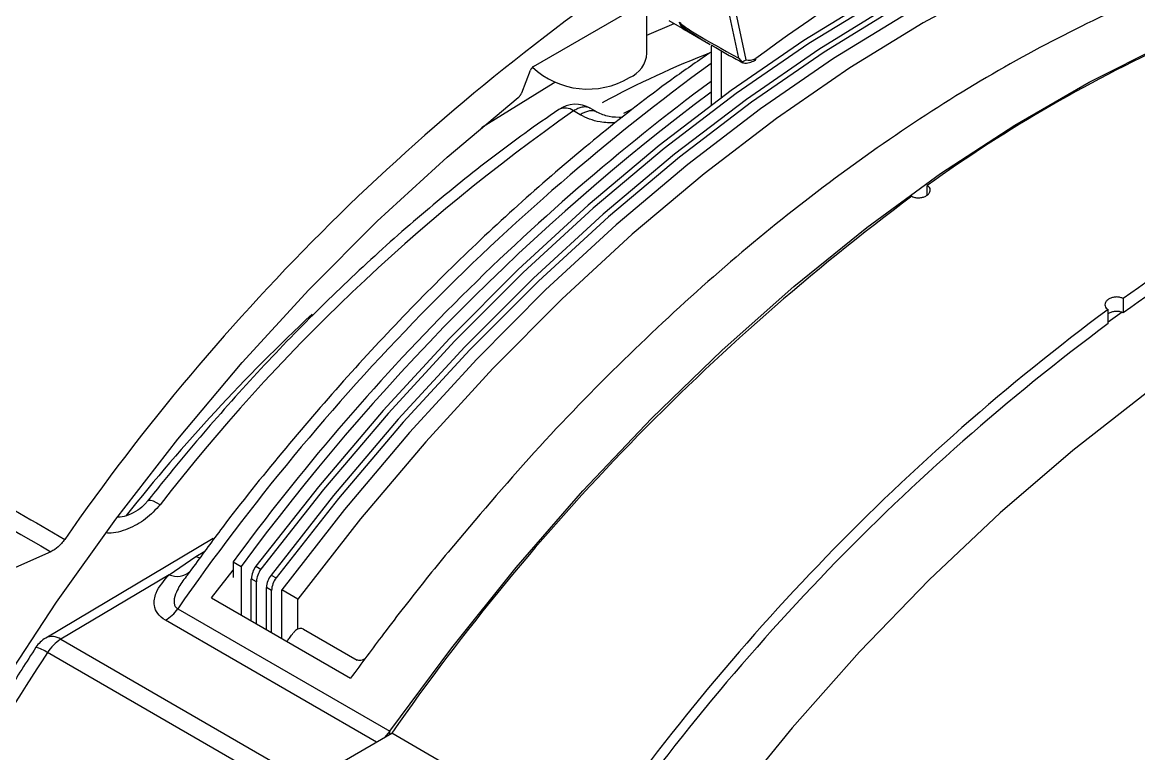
# Model space of a CAD drawing. Extents: x 17.3 to 113.1, y 4.8 to 84.5.
# Drawn here: x 25.113 to 27.448, y 67.448 to 68.977 of the extents above; entities that cross this region are included whole.
import ezdxf

# ---------------------------------------------------------------- set-up
doc = ezdxf.new("R2010")
doc.units = 0
doc.header["$MEASUREMENT"] = 0
doc.layers.add('OBJECT', color=7, linetype='CONTINUOUS')

msp = doc.modelspace()

# ---------------------------------------------------------------- linework, layer by layer
at = {"layer": 'OBJECT'}
for p, q in [((26.6124, 68.9022), (26.5674, 69.1096)), ((26.5839, 69.0971), (26.6269, 68.8993)), ((26.1823, 68.885), (26.4438, 69.036)), ((26.4199, 68.9129), (26.4199, 69.0222)), ((26.4655, 68.9813), (26.4986, 68.9622)), ((26.4199, 68.9503), (26.4766, 68.9749)), ((26.4986, 68.9622), (26.552, 68.9313)), ((26.554, 68.9283), (26.554, 68.8036)), ((26.5752, 68.9182), (26.5752, 68.8193)), ((26.6187, 68.8948), (26.62, 68.8935)), ((26.1579, 68.8302), (26.1762, 68.8774)), ((26.3157, 68.7894), (26.301, 68.7979)), ((26.3713, 68.7877), (26.3895, 68.7968)), ((26.2803, 68.784), (26.2664, 68.7921)), ((27.0061, 68.6159), (27.0061, 68.6364)), ((27.4162, 68.3996), (27.4162, 68.37)), ((27.3844, 68.3472), (27.3844, 68.3769)), ((27.3845, 68.3511), (27.4137, 68.3718)), ((25.5122, 67.8978), (25.1625, 67.6892)), ((25.1726, 67.8701), (25.054, 67.8173)), ((25.4765, 67.8598), (25.4949, 67.8709)), ((25.4203, 67.822), (25.4765, 67.8598)), ((25.4715, 67.8392), (25.4582, 67.8213)), ((25.5541, 67.8488), (25.5711, 67.839)), ((25.5541, 67.8488), (25.5541, 67.8164)), ((25.5711, 67.839), (25.5711, 67.7377)), ((25.602, 67.8396), (25.6125, 67.8335)), ((25.4203, 67.822), (25.1937, 67.6869)), ((25.5089, 67.7736), (25.5541, 67.8316)), ((25.6028, 67.8074), (25.5923, 67.8135)), ((25.5923, 67.7255), (25.5923, 67.8135)), ((25.6337, 67.8213), (25.6443, 67.8152)), ((25.6028, 67.7194), (25.6028, 67.8074)), ((25.6346, 67.7891), (25.624, 67.7952)), ((25.624, 67.7071), (25.624, 67.7952)), ((25.6897, 67.7705), (25.6558, 67.7901)), ((25.6558, 67.6888), (25.6558, 67.7901)), ((25.5089, 67.7736), (25.8, 67.6055)), ((25.6346, 67.7011), (25.6346, 67.7891)), ((25.6897, 67.7081), (25.6897, 67.7705)), ((25.4383, 67.7508), (25.8821, 67.4946)), ((25.854, 67.4718), (25.4128, 67.7266)), ((25.7013, 67.7084), (25.814, 67.6435)), ((25.1937, 67.6869), (25.7101, 67.3887)), ((25.6721, 67.3668), (25.1658, 67.6591)), ((25.6573, 67.3583), (25.8859, 67.4902)), ((25.8821, 67.4946), (25.8707, 67.4815)), ((25.8819, 67.4879), (25.8821, 67.4946)), ((26.296, 67.2535), (25.8859, 67.4902))]:
    msp.add_line(p, q, dxfattribs=at)
at = {"layer": 'OBJECT', "flags": 128}
for points in [[(28.1989, 69.3388), (28.0684, 69.3545), (27.933, 69.3576), (27.7935, 69.3482), (27.6503, 69.3261), (27.504, 69.2917), (27.3553, 69.2449), (27.2047, 69.186), (27.0529, 69.1152), (26.9004, 69.0328), (26.748, 68.9392), (26.5962, 68.8347), (26.4456, 68.7197), (26.2969, 68.5948), (26.1506, 68.4604), (26.0074, 68.3171), (25.8679, 68.1654), (25.7325, 68.006), (25.602, 67.8396)], [(28.2095, 69.3327), (28.0789, 69.3484), (27.9436, 69.3515), (27.804, 69.3421), (27.6608, 69.3201), (27.5146, 69.2856), (27.3658, 69.2388), (27.2153, 69.1799), (27.0634, 69.1091), (26.911, 69.0268), (26.7585, 68.9331), (26.6067, 68.8286), (26.4561, 68.7136), (26.3074, 68.5887), (26.1611, 68.4543), (26.0179, 68.311), (25.8784, 68.1593), (25.7431, 68), (25.6125, 67.8335)], [(28.2307, 69.3205), (28.1001, 69.3362), (27.9648, 69.3393), (27.8252, 69.3298), (27.682, 69.3078), (27.5358, 69.2733), (27.3871, 69.2266), (27.2365, 69.1677), (27.0846, 69.0969), (26.9322, 69.0145), (26.7797, 68.9209), (26.6279, 68.8164), (26.4773, 68.7014), (26.3286, 68.5765), (26.1824, 68.4421), (26.0392, 68.2987), (25.8996, 68.1471), (25.7643, 67.9877), (25.6337, 67.8213)], [(28.2412, 69.3144), (28.1106, 69.3301), (27.9753, 69.3332), (27.8358, 69.3237), (27.6926, 69.3017), (27.5463, 69.2673), (27.3976, 69.2205), (27.247, 69.1616), (27.0952, 69.0908), (26.9427, 69.0084), (26.7903, 68.9148), (26.6385, 68.8103), (26.4879, 68.6953), (26.3392, 68.5704), (26.1929, 68.436), (26.0497, 68.2927), (25.9101, 68.141), (25.7748, 67.9816), (25.6443, 67.8152)], [(28.2721, 69.3004), (28.1408, 69.3172), (28.0046, 69.3211), (27.8641, 69.3123), (27.7199, 69.2907), (27.5725, 69.2564), (27.4226, 69.2096), (27.2708, 69.1504), (27.1177, 69.0792), (26.9639, 68.9962), (26.8102, 68.9017), (26.6571, 68.7962), (26.5053, 68.68), (26.3554, 68.5538), (26.208, 68.4179), (26.0638, 68.273), (25.9233, 68.1196), (25.7871, 67.9584), (25.6558, 67.7901)], [(28.306, 69.2809), (28.1747, 69.2976), (28.0386, 69.3015), (27.8981, 69.2927), (27.7538, 69.2711), (27.6064, 69.2368), (27.4565, 69.19), (27.3047, 69.1308), (27.1516, 69.0596), (26.9979, 68.9766), (26.8442, 68.8821), (26.6911, 68.7766), (26.5393, 68.6605), (26.3893, 68.5342), (26.242, 68.3983), (26.0977, 68.2534), (25.9572, 68.1), (25.821, 67.9388), (25.6897, 67.7705)], [(25.8821, 67.4946), (26.0114, 67.6693), (26.1462, 67.837), (26.2857, 67.9971), (26.4295, 68.149), (26.5769, 68.2919), (26.7272, 68.4252), (26.8798, 68.5484), (27.0341, 68.661), (27.1894, 68.7624), (27.3451, 68.8523), (27.5004, 68.9302), (27.6547, 68.9958), (27.8073, 69.0488), (27.9577, 69.089), (28.105, 69.1162), (28.2488, 69.1304), (28.3884, 69.1314), (28.5231, 69.1192), (28.6525, 69.0939)], [(26.0739, 68.7574), (26.2147, 68.8449), (26.2274, 68.8521)], [(24.3233, 65.655), (24.3566, 65.8461), (24.3998, 66.0399), (24.4525, 66.2355), (24.5147, 66.4322), (24.5859, 66.629), (24.666, 66.8251), (24.7545, 67.0195), (24.8511, 67.2116), (24.9552, 67.4003), (25.0666, 67.5848), (25.1846, 67.7645), (25.3088, 67.9383), (25.4385, 68.1057), (25.5733, 68.2658), (25.7126, 68.418), (25.8556, 68.5615), (26.0019, 68.6957), (26.1506, 68.8201)], [(29.0941, 68.6825), (28.9636, 68.7063), (28.8276, 68.7164), (28.6867, 68.7126), (28.5414, 68.6951), (28.3926, 68.6639), (28.241, 68.6191), (28.0871, 68.561), (27.9318, 68.4898), (27.7757, 68.4059), (27.6196, 68.3097), (27.4643, 68.2015), (27.3104, 68.082), (27.1588, 67.9516), (27.01, 67.811), (26.8648, 67.6609), (26.7238, 67.5019), (26.5878, 67.3348), (26.4574, 67.1604)], [(25.4018, 67.9684), (25.3941, 67.9726), (25.3874, 67.9755), (25.382, 67.9772), (25.3781, 67.9775), (25.3757, 67.9765), (25.3756, 67.9763)], [(25.4765, 67.8598), (25.4845, 67.8571), (25.4856, 67.8568)]]:
    msp.add_lwpolyline(points, dxfattribs=at)
at = {"layer": 'OBJECT'}
for centre, radius, start, end in [((29.0606, 65.2154), 4.6983, 124.1136, 145.2129), ((26.479, 68.9943), 0.0208, 296.432, 299.0094), ((26.5111, 68.9824), 0.0238, 196.5003, 238.3694), ((28.8447, 66.068), 3.1586, 114.3975, 125.5971), ((27.3118, 66.9771), 2.0804, 111.3349, 118.2842), ((26.3605, 68.9168), 0.0595, 292.4764, 356.2033), ((29.3954, 64.9971), 4.8209, 126.1142, 145.1668), ((26.6427, 68.9019), 0.00501, 300.5625, 0.5339), ((26.6407, 68.9065), 0.01, 297.3869, 306.4639), ((26.6441, 68.9011), 0.00372, 312.611, 12.1961), ((26.2964, 69.007), 0.1692, 226.7817, 300.9054), ((29.3946, 65.0279), 4.7652, 126.593, 143.7021), ((29.42, 65.0107), 4.7764, 126.8732, 143.6902), ((26.2704, 68.744), 0.062, 59.9955, 124.3443), ((26.2485, 68.7698), 0.0285, 51.2567, 117.3232), ((28.5635, 65.5152), 4.0019, 125.0307, 142.191), ((29.2548, 65.8313), 3.1586, 114.3975, 125.5971), ((29.2377, 65.8312), 3.1246, 114.3364, 125.6582), ((29.8729, 64.7165), 4.8569, 126.6411, 145.1733), ((30.283, 64.4797), 4.8569, 126.6411, 145.1733), ((28.3692, 65.5314), 3.881, 133.0552, 141.5313), ((30.2615, 64.4878), 4.8138, 126.7036, 145.2907), ((25.6379, 67.8115), 0.0456, 141.9158, 177.472), ((25.4369, 67.8594), 0.0409, 246.0473, 312.4756), ((25.6484, 67.8054), 0.0456, 141.9158, 177.472), ((25.6696, 67.7931), 0.0456, 141.9158, 177.472), ((25.6802, 67.7871), 0.0456, 141.9158, 177.472), ((25.3688, 67.7985), 0.0843, 301.445, 325.5545), ((25.1937, 67.6362), 0.062, 120.8488, 146.8847), ((25.1757, 67.6622), 0.0306, 53.8554, 116.7492), ((25.2392, 67.6131), 0.0866, 121.6712, 147.9505), ((30.2492, 64.3438), 6.069, 146.88862, 153.05247), ((25.1259, 67.6039), 0.068, 54.156, 76.5124)]:
    msp.add_arc(centre, radius, start, end, dxfattribs=at)
for centre, major_axis, ratio, start_param, end_param in [((26.8721, 66.4518), (1.8185, 2.8489), 0.545295, 0.66147, 0.957802), ((26.9307, 68.782), (0.4436, -0.1981), 0.067913, 3.196653, 3.249317), ((26.9114, 68.7632), (0.4232, -0.2148), 0.03328, 3.171458, 3.224122), ((26.9307, 68.782), (0.4436, -0.1981), 0.067913, 3.249317, 3.719167), ((26.9114, 68.7632), (0.4232, -0.2148), 0.03328, 3.224122, 3.944787), ((26.6516, 68.9427), (0.0269, 0.0422), 0.545295, 3.235382, 3.897213), ((26.1823, 68.8768), (0.005, 0.00866), 0.577456, 0.785256, 1.832237)]:
    msp.add_ellipse(centre, major_axis=major_axis, ratio=ratio, start_param=start_param, end_param=end_param, dxfattribs=at)
for points, knots in [([(28.3018, 69.196), (28.2434, 69.1975), (28.1265, 69.2004), (27.9407, 69.1778), (27.748, 69.1347), (27.5508, 69.0694), (27.3528, 68.984), (27.1533, 68.8788), (26.952, 68.7528), (26.7526, 68.6083), (26.5584, 68.4481), (26.3689, 68.2722), (26.1826, 68.0804), (26.0634, 67.9397), (26.0038, 67.8694)], [0, 0, 0, 0, 0.082347, 0.164694, 0.249433, 0.334172, 0.416519, 0.498866, 0.583605, 0.668344, 0.750089, 0.831834, 0.915917, 1, 1, 1, 1]), ([(26.554, 68.9152), (26.5287, 68.8979), (26.4552, 68.8476), (26.3348, 68.7538), (26.1932, 68.6351), (26.054, 68.5074), (25.9177, 68.3718), (25.7847, 68.2286), (25.6558, 68.0782), (25.5512, 67.9482), (25.4915, 67.8665), (25.4715, 67.8392)], [0, 0, 0, 0, 0.065199, 0.18991, 0.314591, 0.439239, 0.563854, 0.688439, 0.812997, 0.937533, 1, 1, 1, 1]), ([(26.5543, 68.9302), (26.5575, 68.9283), (26.5797, 68.9151), (26.6016, 68.9032), (26.6203, 68.8931)], [0, 0, 0, 0, 0.144722, 1, 1, 1, 1]), ([(26.6124, 68.9022), (26.6124, 68.9022), (26.6142, 68.8993), (26.6165, 68.897), (26.6187, 68.8948)], [0, 0, 0, 0, 0.019978, 1, 1, 1, 1]), ([(26.6269, 68.8993), (26.6269, 68.8993), (26.6265, 68.8988), (26.6252, 68.8975), (26.6228, 68.8958), (26.6203, 68.895), (26.619, 68.8948), (26.6187, 68.8948)], [0, 0, 0, 0, 0.017183, 0.202292, 0.556604, 0.898384, 1, 1, 1, 1]), ([(26.62, 68.8935), (26.6205, 68.8933), (26.625, 68.8917), (26.6339, 68.8927), (26.6417, 68.8961), (26.6453, 68.8976)], [0, 0, 0, 0, 0.0686671, 0.5803873, 1, 1, 1, 1]), ([(26.1506, 68.8201), (26.1514, 68.8208), (26.1526, 68.8219), (26.1541, 68.8236), (26.1551, 68.825), (26.1561, 68.8265), (26.157, 68.8282), (26.1575, 68.8295), (26.1579, 68.8302)], [0, 0, 0, 0, 0.270621, 0.405245, 0.539866, 0.674485, 0.809107, 1, 1, 1, 1]), ([(26.2354, 68.7952), (26.2117, 68.7787), (26.1431, 68.731), (26.0306, 68.6448), (25.8987, 68.5339), (25.7694, 68.4144), (25.6429, 68.287), (25.5222, 68.1544), (25.4338, 68.0494), (25.3863, 67.9899), (25.3756, 67.9763)], [0, 0, 0, 0, 0.07811, 0.226293, 0.374442, 0.522543, 0.670598, 0.818608, 0.958798, 1, 1, 1, 1]), ([(26.3012, 68.7975), (26.3007, 68.7979), (26.2981, 68.7997), (26.2923, 68.8008), (26.2842, 68.8004), (26.2753, 68.7976), (26.2693, 68.7939), (26.2664, 68.7921)], [0, 0, 0, 0, 0.066966, 0.300224, 0.533483, 0.766741, 1, 1, 1, 1]), ([(26.3154, 68.7892), (26.3148, 68.7897), (26.3121, 68.7917), (26.3059, 68.7928), (26.295, 68.7922), (26.2861, 68.7873), (26.2803, 68.784)], [0, 0, 0, 0, 0.076768, 0.320933, 0.559558, 1, 1, 1, 1]), ([(26.3537, 68.767), (26.3429, 68.7672), (26.3237, 68.7675), (26.2991, 68.7746), (26.2865, 68.7809), (26.2803, 68.784)], [0, 0, 0, 0, 0.393038, 0.696776, 1, 1, 1, 1]), ([(26.3688, 68.7786), (26.3591, 68.7787), (26.339, 68.7788), (26.3234, 68.7859), (26.3153, 68.7896)], [0, 0, 0, 0, 0.482585, 1, 1, 1, 1]), ([(23.9027, 68.6446), (23.9519, 68.6164), (24.0611, 68.5535), (24.2378, 68.4518), (24.4327, 68.3396), (24.6301, 68.2259), (24.8233, 68.1145), (25.0122, 68.0055), (25.1387, 67.9325), (25.202, 67.8959)], [0, 0, 0, 0, 0.1149, 0.255469, 0.411197, 0.566925, 0.711283, 0.855642, 1, 1, 1, 1]), ([(26.9743, 68.6136), (26.9756, 68.613), (26.9788, 68.6114), (26.9852, 68.6102), (26.9928, 68.6105), (27.0002, 68.6124), (27.0065, 68.6158), (27.0109, 68.6202), (27.013, 68.6251), (27.0124, 68.63), (27.0098, 68.6339), (27.0071, 68.6357), (27.0061, 68.6364)], [0, 0, 0, 0, 0.073629, 0.179766, 0.286275, 0.393535, 0.501562, 0.610021, 0.718405, 0.826275, 0.933443, 1, 1, 1, 1]), ([(23.9027, 68.6033), (24.1051, 68.4865), (24.5237, 68.2447), (24.9515, 67.9978), (25.1726, 67.8701)], [0, 0, 0, 0, 0.4833143, 1, 1, 1, 1]), ([(27.4162, 68.3996), (27.4142, 68.4005), (27.4103, 68.4023), (27.4029, 68.4032), (27.3953, 68.4024), (27.3881, 68.4), (27.3824, 68.3963), (27.3786, 68.3917), (27.3774, 68.3866), (27.3787, 68.3818), (27.3816, 68.3786), (27.3838, 68.3772), (27.3844, 68.3769)], [0, 0, 0, 0, 0.1064742, 0.2129401, 0.319697, 0.427105, 0.5351835, 0.643667, 0.7520788, 0.8599258, 0.9669596, 1, 1, 1, 1]), ([(27.3844, 68.3679), (27.3844, 68.3679), (27.3859, 68.3694), (27.3906, 68.3714), (27.3979, 68.3733), (27.4057, 68.3734), (27.4119, 68.3722), (27.415, 68.3706), (27.4162, 68.37)], [0, 0, 0, 0, 0.003468, 0.220342, 0.437063, 0.652739, 0.866973, 1, 1, 1, 1]), ([(25.4018, 67.9684), (25.3921, 67.9579), (25.3726, 67.9368), (25.3345, 67.9168), (25.3047, 67.9075), (25.2902, 67.9092), (25.2881, 67.9095)], [0, 0, 0, 0, 0.316029, 0.632135, 0.946158, 1, 1, 1, 1]), ([(25.3751, 67.9765), (25.3738, 67.9747), (25.3687, 67.9674), (25.3549, 67.9562), (25.3362, 67.9462), (25.3206, 67.9419), (25.314, 67.9423), (25.3121, 67.9424)], [0, 0, 0, 0, 0.08711, 0.357675, 0.626363, 0.893942, 1, 1, 1, 1]), ([(25.202, 67.8959), (25.1997, 67.8929), (25.1934, 67.8847), (25.183, 67.8756), (25.1754, 67.8716), (25.1726, 67.8701)], [0, 0, 0, 0, 0.263884, 0.723096, 1, 1, 1, 1]), ([(26.0038, 67.8694), (25.9885, 67.8507), (25.958, 67.8133), (25.913, 67.7561), (25.86, 67.6872), (25.8228, 67.6365), (25.8, 67.6055)], [0, 0, 0, 0, 0.218765, 0.43753, 0.656295, 1, 1, 1, 1]), ([(25.4128, 67.7266), (25.4066, 67.7311), (25.3944, 67.7402), (25.3874, 67.7605), (25.3921, 67.7891), (25.4096, 67.8095), (25.4203, 67.822)], [0, 0, 0, 0, 0.16794, 0.334632, 0.594445, 1, 1, 1, 1]), ([(25.4586, 67.8211), (25.4522, 67.813), (25.4421, 67.8002), (25.4329, 67.78), (25.4294, 67.7657), (25.4327, 67.7558), (25.4358, 67.7523), (25.4379, 67.751), (25.4383, 67.7508)], [0, 0, 0, 0, 0.351929, 0.555329, 0.820074, 0.909098, 0.984817, 1, 1, 1, 1]), ([(25.667, 67.6824), (25.6686, 67.6847), (25.6724, 67.6898), (25.6767, 67.6957), (25.6793, 67.6994), (25.6798, 67.7001)], [0, 0, 0, 0, 0.387387, 0.872424, 1, 1, 1, 1]), ([(25.7013, 67.7084), (25.7001, 67.7089), (25.6978, 67.7098), (25.6935, 67.7096), (25.6889, 67.7081), (25.684, 67.705), (25.6813, 67.7018), (25.6798, 67.7001)], [0, 0, 0, 0, 0.172261, 0.344036, 0.527768, 0.740235, 1, 1, 1, 1]), ([(25.1418, 67.6701), (25.122, 67.6393), (25.0645, 67.5502), (24.9739, 67.3993), (24.8863, 67.2425), (24.8361, 67.145), (24.8176, 67.1093)], [0, 0, 0, 0, 0.169694, 0.491692, 0.81372, 1, 1, 1, 1]), ([(25.8309, 67.6471), (25.8306, 67.6468), (25.8287, 67.6449), (25.8245, 67.643), (25.8193, 67.6419), (25.8159, 67.6425), (25.8143, 67.6433), (25.814, 67.6435)], [0, 0, 0, 0, 0.060693, 0.415659, 0.67414, 0.933878, 1, 1, 1, 1])]:
    msp.add_open_spline(points, degree=3, knots=knots, dxfattribs=at)

doc.saveas('drawing.dxf')
